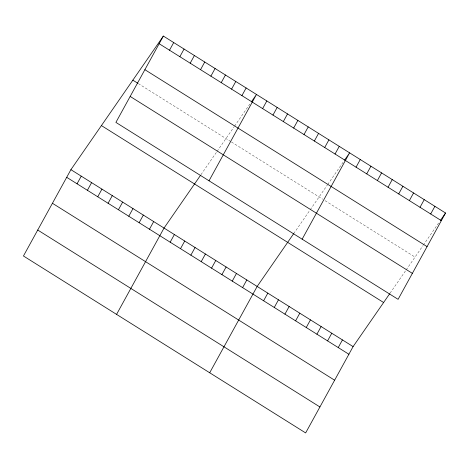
<?xml version="1.0" encoding="UTF-8"?>
<svg xmlns="http://www.w3.org/2000/svg" width="469" height="469" viewBox="0 0 469 469"><rect width="100%" height="100%" fill="white"/><g stroke="black" fill="none" stroke-linecap="round" stroke-linejoin="round"><path stroke-width="0.35" stroke-dasharray="2.35 1.76" d="M200.984 174.656L216.701 151.944M217.106 151.358L234.183 126.677M234.576 126.114L249.83 104.071M293.705 233.626L309.827 210.329M310.232 209.749L327.309 185.067M327.702 184.505L344.129 160.767M390.056 293.201L405.773 270.49M406.177 269.91L422.862 245.791M423.255 245.228L439.295 222.054M138.326 83.593L230.842 141.603M231.452 141.984L322.649 199.167M325.017 200.65L415.042 257.094"/><path stroke-width="0.7" d="M163.359 36.072L115.902 122.397L398.093 299.333L445.55 213.008L163.359 36.072L70.907 169.667L23.45 255.992L305.641 432.928L353.098 346.603L389.651 293.782M77.051 183.801L81.254 176.156M87.398 190.291L91.602 182.64M169.502 50.206L173.706 42.562M97.745 196.775L101.949 189.13M179.85 56.696L184.053 49.046M108.093 203.265L112.296 195.62M190.197 63.18L194.395 55.535M118.44 209.754L122.644 202.104M200.539 69.67L204.742 62.025M128.787 216.238L132.991 208.594M210.886 76.154L215.089 68.509M139.135 222.728L143.338 215.083M221.233 82.644L225.437 74.999M149.482 229.212L153.685 221.567M231.58 89.133L235.784 81.489M116.576 314.377L164.033 228.057L200.585 175.236M241.928 95.617L246.131 87.973M170.177 242.192L174.374 234.547M209.022 180.782L256.479 94.462L251.396 101.808M180.518 248.676L184.722 241.031M262.622 108.597L266.826 100.952M190.865 255.165L195.069 247.521M272.97 115.081L277.173 107.436M201.213 261.655L205.416 254.01M283.317 121.571L287.52 113.926M211.56 268.139L215.763 260.494M293.664 128.06L297.868 120.416M221.907 274.629L226.111 266.984M304.012 134.544L308.215 126.9M232.255 281.119L236.458 273.474M314.359 141.034L318.562 133.389M242.602 287.603L246.805 279.958M324.706 147.524L328.91 139.873M209.696 372.767L257.153 286.448L293.705 233.626M335.054 154.008L339.257 146.363M263.613 300.776L267.817 293.131M302.147 239.172L349.604 152.853L344.522 160.199M274.271 307.459L278.475 299.814M356.059 167.181L360.262 159.536M284.935 314.148L289.139 306.497M366.723 173.864L370.926 166.219M295.593 320.831L299.797 313.186M377.381 180.547L381.584 172.903M306.257 327.514L310.455 319.87M388.045 187.237L392.248 179.586M316.915 334.198L321.118 326.553M398.703 193.92L402.906 186.275M327.573 340.881L331.776 333.236M409.367 200.603L413.57 192.958M338.237 347.564L342.44 339.919M420.025 207.286L424.228 199.642M430.689 213.97L434.892 206.325M440.467 220.36L445.55 213.008M159.155 43.717L441.347 220.659M144.88 69.682L427.071 246.618M132.85 80.158L137.716 83.212M130.171 96.432L412.368 273.368M101.415 125.581L383.607 302.517M70.907 169.667L353.098 346.603M66.704 177.311L348.895 354.253M52.428 203.276L334.626 380.212M37.725 230.027L319.917 406.963"/></g></svg>
